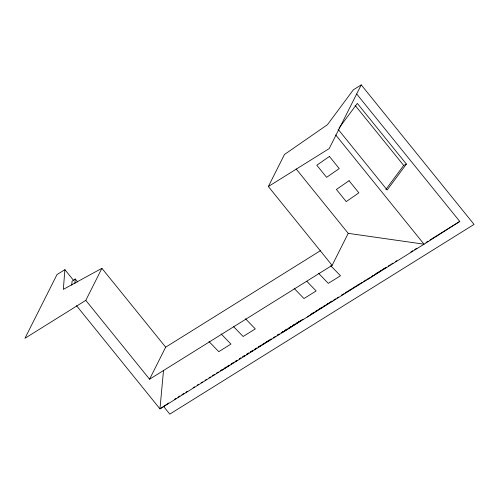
<?xml version="1.0" encoding="UTF-8"?>
<svg xmlns="http://www.w3.org/2000/svg" width="499" height="499" viewBox="0 0 499 499"><rect width="100%" height="100%" fill="white"/><g stroke="black" fill="none" stroke-linecap="round" stroke-linejoin="round"><path stroke-width="0.75" d="M85.803 300.354L24.95 338.297L56.986 274.6L64.895 269.666L63.336 289.376L101.908 268.325L165.674 347.179L149.563 379.209L85.803 300.354L101.908 268.325M71.75 285.154L72.049 281.305L75.23 279.003L77.657 282.01M74.862 283.625L75.23 279.003M163.529 370.314L159.961 408.874L424.056 244.198L459.766 221.444L356.748 94.049M149.563 379.209L332.116 265.381L268.356 186.526L284.461 154.497L327.431 124.706L353.329 89.82L361.239 84.886L474.05 224.4L169.797 414.114L163.447 406.261M361.239 84.886L329.203 148.583L268.356 186.526M332.116 265.381L348.227 233.351L296.144 168.943M339.039 128.081L357.346 103.412L406.398 164.071L387.174 189.969L338.122 129.31M385.839 189.483L403.691 165.437L406.398 164.071M168.805 402.98L159.961 408.874L76.515 305.675M222.018 370.115L229.783 365.112M231.081 364.276L233.669 362.611M234.96 361.775L236.906 360.521M282.871 332.172L300.342 320.913L296.375 323.389M307.209 316.996L324.038 306.155M368.062 279.053L381.005 270.714M382.945 269.46L384.885 268.213L382.889 269.441M165.674 347.179L320.445 250.673M174.638 399.231L175.96 398.408M177.943 397.167L179.933 395.932M181.917 394.697L183.9 393.455M185.884 392.22L187.206 391.397M193.163 387.679L194.485 386.856M197.13 385.209L198.452 384.38M201.097 382.733L202.426 381.91M205.07 380.257L206.393 379.433M209.037 377.78L210.36 376.957M212.343 375.722L214.333 374.481M216.317 373.246L218.3 372.005M220.284 370.769L222.267 369.534M224.257 368.293L226.24 367.058M227.563 366.235L228.885 365.405M231.53 363.759L232.852 362.929M235.503 361.282L236.825 360.459M239.47 358.806L240.792 357.983M242.776 356.748L244.76 355.506M250.716 351.795L252.7 350.56M254.683 349.319L256.667 348.084M258.657 346.842L260.64 345.607L258.014 347.31M261.963 344.784L264.607 343.131M265.93 342.308L268.574 340.655M269.903 339.831L271.225 339.008M277.176 335.297L279.159 334.056M283.133 331.579L281.149 332.821L283.145 331.635M285.116 330.344L287.1 329.109M289.083 327.868L291.067 326.633M296.362 323.333L299.007 321.68M300.329 320.857L302.98 319.21M311.576 313.846L313.559 312.605M315.549 311.37L317.532 310.135M319.516 308.893L321.499 307.658M323.483 306.417L325.473 305.182M326.795 304.359L329.44 302.706M330.762 301.883L332.084 301.059M342.008 294.872L343.992 293.63M345.975 292.395L347.965 291.16M349.949 289.919L351.932 288.684M353.916 287.443L355.899 286.208M357.883 284.973L359.873 283.731M376.408 273.421L378.392 272.186M380.375 270.945L382.365 269.709M384.349 268.468L386.332 267.233M388.316 265.998L390.299 264.757M391.621 263.934L392.95 263.11M395.595 261.457L396.917 260.634M410.808 251.97L412.792 250.735M414.781 249.494L416.765 248.259M426.027 242.483L428.011 241.248M429.995 240.007L459.766 221.444M239.495 358.856L240.817 358.033M242.801 356.791L244.784 355.556M250.074 352.257L252.725 350.604M254.047 349.78L256.692 348.134M261.981 344.834L271.244 339.058M273.227 337.823L275.211 336.582M277.195 335.347L279.178 334.112M284.467 330.812L287.118 329.159M288.441 328.336L291.085 326.689M326.009 304.908L327.993 303.673M329.976 302.438L331.96 301.196M333.282 300.373L335.927 298.726M337.249 297.897L338.571 297.073M341.222 295.427L342.545 294.597M345.189 292.95L346.512 292.127M348.495 290.886L350.479 289.651M352.462 288.416L354.446 287.175M356.436 285.939L358.419 284.704M360.403 283.463L362.386 282.228M363.709 281.405L366.353 279.752M367.676 278.929L368.998 278.105M371.643 276.452L372.965 275.629M375.616 273.982L376.938 273.153M378.922 271.918L380.905 270.683M348.227 233.351L424.056 244.198L335.727 134.967M330.694 265.661L340.48 275.785L328.311 283.376L318.524 273.252M306.866 281.374L316.141 290.961L303.972 298.552L294.185 288.428M245.502 318.78L255.288 328.903L243.119 336.494L233.332 326.371M221.163 333.956L230.95 344.085L218.78 351.67L208.994 341.547M355.132 105.376L403.691 165.437M64.895 269.666L73.684 280.538M329.427 156.455L316.803 165.206L326.608 177.338L339.233 168.587L329.427 156.455M349.044 180.719L336.42 189.47L346.231 201.602L358.856 192.851L349.044 180.719M248.733 353.03L246.749 354.271L248.752 353.08M295.04 324.157L292.395 325.81L295.052 324.213"/></g></svg>
